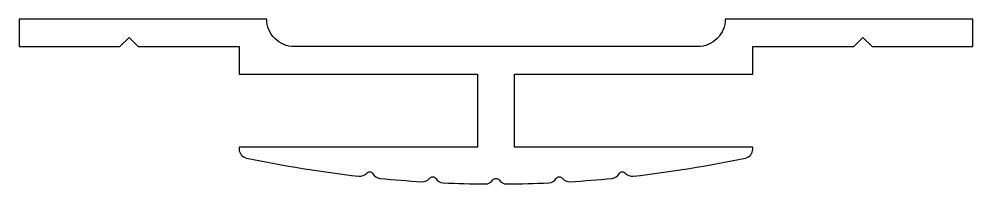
# Model space of a CAD drawing. Extents: x 144.1 to 196.1, y 236.2 to 245.2.
import ezdxf

# ---------------------------------------------------------------- set-up
doc = ezdxf.new("R2010")
doc.units = 0
doc.layers.get('0').update_dxf_attribs({"linetype": 'CONTINUOUS'})

msp = doc.modelspace()

# ---------------------------------------------------------------- linework, layer by layer
msp.add_lwpolyline([(170.26, 236.407, 0.248675), (170.675, 236.191, 0.0087), (172.974, 236.252, 0.248675), (173.378, 236.489, -0.524523), (173.707, 236.506, 0.248675), (174.133, 236.312, 0.0087), (176.425, 236.493, 0.248675), (176.816, 236.751, -0.524523), (177.144, 236.785, 0.248675), (177.58, 236.614, 0.023461), (183.698, 237.604, 0.354713), (184.095, 238.093), (184.095, 238.189), (171.095, 238.189), (171.095, 242.189), (184.095, 242.189), (184.095, 243.689), (189.595, 243.689), (190.095, 244.189), (190.595, 243.689), (196.095, 243.689), (196.095, 245.189), (182.595, 245.189, -0.414214), (181.095, 243.689), (159.095, 243.689, -0.414214), (157.595, 245.189), (144.095, 245.189), (144.095, 243.689), (149.595, 243.689), (150.095, 244.189), (150.595, 243.689), (156.095, 243.689), (156.095, 242.189), (169.095, 242.189), (169.095, 238.189), (156.095, 238.189), (156.095, 238.093, 0.354713), (156.492, 237.604, 0.023461), (162.611, 236.614, 0.248675), (163.047, 236.785, -0.524523), (163.374, 236.751, 0.248675), (163.765, 236.493, 0.0087), (166.057, 236.312, 0.248675), (166.484, 236.506, -0.524523), (166.812, 236.489, 0.248675), (167.216, 236.252, 0.0087), (169.515, 236.191, 0.248675), (169.931, 236.407, -0.524523)], format="xyb", close=True)

doc.saveas('drawing.dxf')
